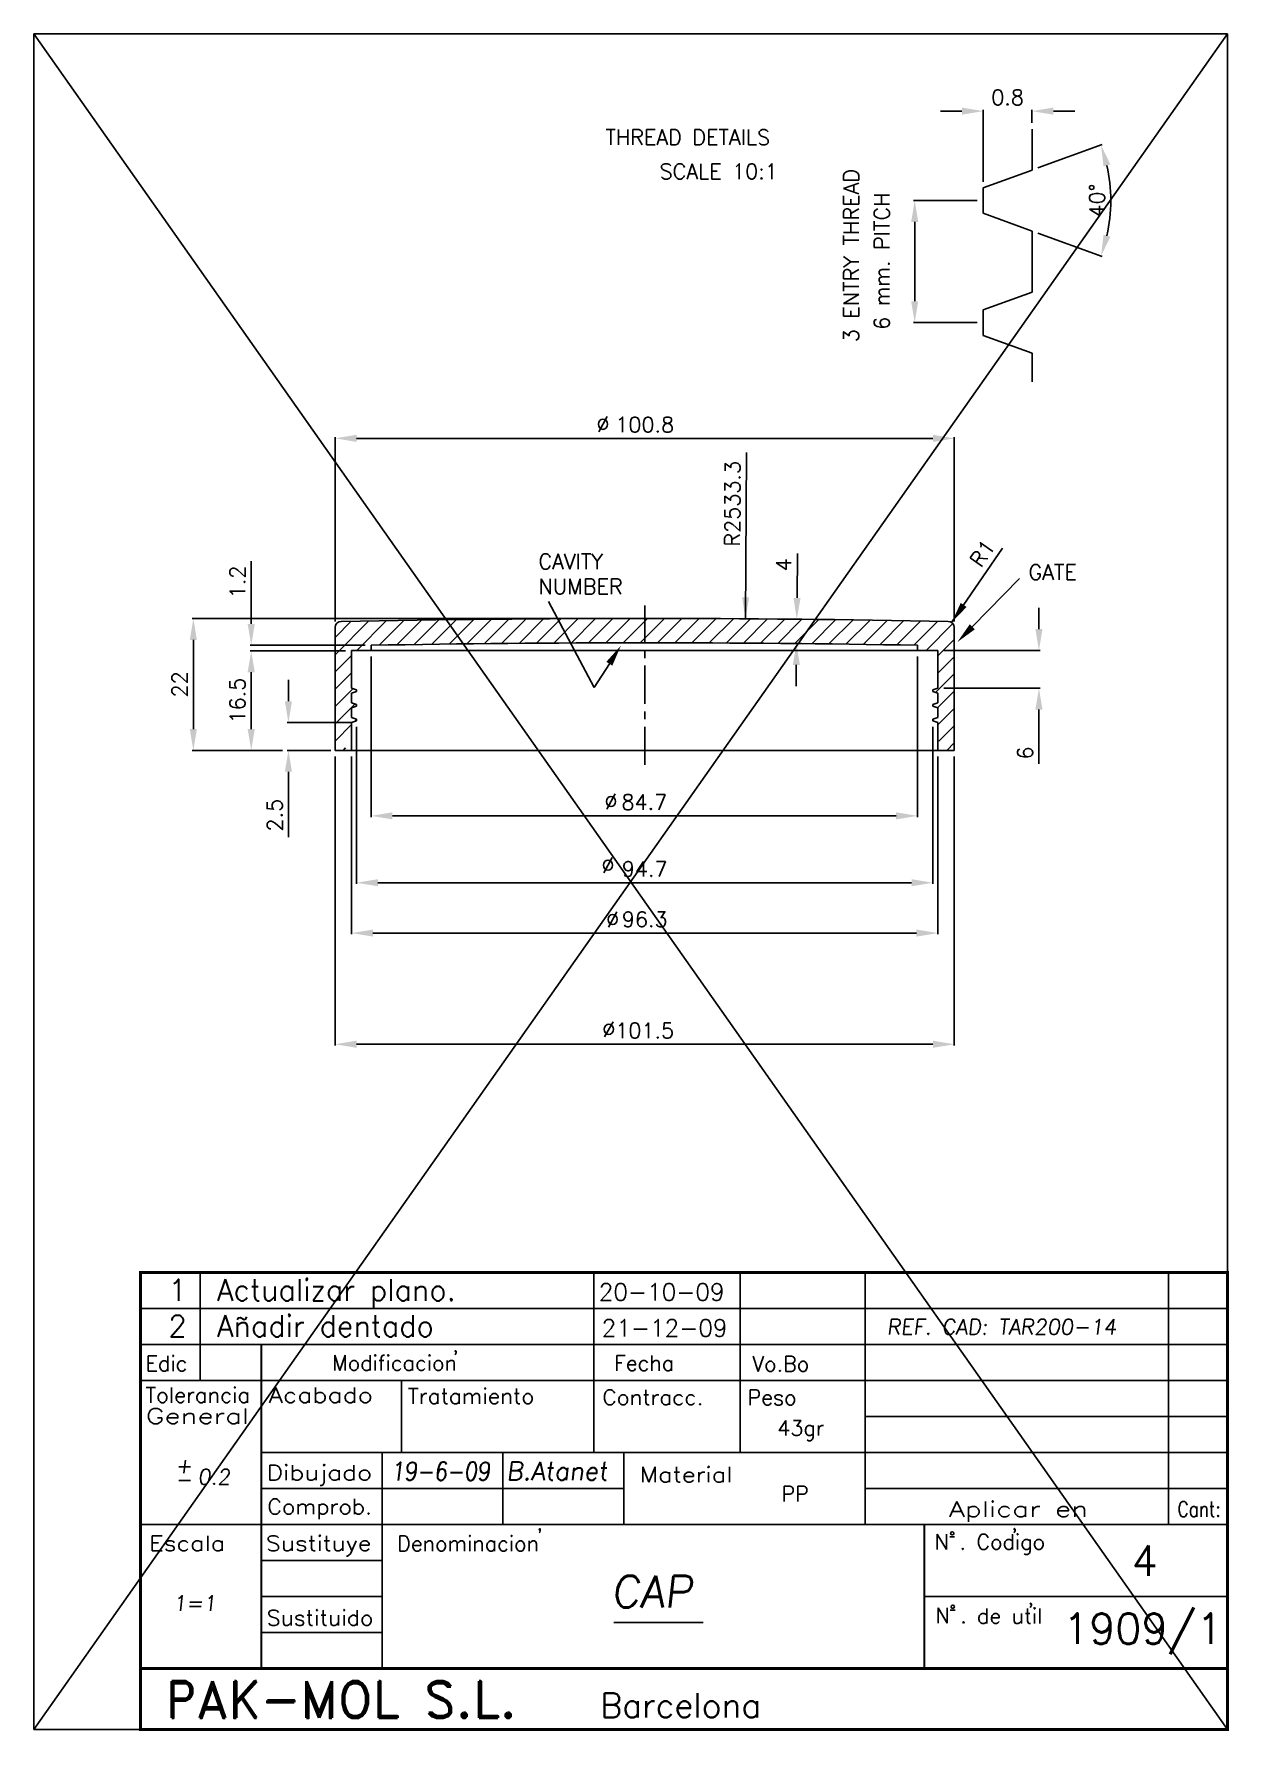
# Model space of a CAD drawing. Extents: x 983 to 1409, y 983 to 1261.
# Drawn here: x 982.6 to 1178.5, y 982.9 to 1261 of the extents above; entities that cross this region are included whole.
import ezdxf
from ezdxf.enums import TextEntityAlignment as Align

# ---------------------------------------------------------------- set-up
doc = ezdxf.new("R2010")
doc.units = 0
doc.header["$LTSCALE"] = 5
doc.header["$MEASUREMENT"] = 0
doc.linetypes.add('CENTRO', pattern=[2, 1.25, -0.25, 0.25, -0.25])
doc.linetypes.add('CONTINUA', pattern=[0])
doc.layers.get('0').update_dxf_attribs({"linetype": 'CONTINUA'})
doc.layers.get('DEFPOINTS').update_dxf_attribs({"linetype": 'CONTINUA'})
doc.layers.add('2', color=1, linetype='CONTINUA')
doc.layers.add('COTAS', color=7, linetype='CONTINUA')
doc.styles.add('25', font='simplex.shx', dxfattribs={"height": 2.5})
doc.styles.add('4', font='ROMANS', dxfattribs={"oblique": 7, "height": 4})
doc.styles.add('ROMAND', font='romand', dxfattribs={"height": 4})
doc.styles.add('ROMANS', font='romans', dxfattribs={"oblique": 7, "height": 2.5})
doc.dimstyles.get("Standard").update_dxf_attribs({"dimtxt": 0.18, "dimasz": 0.18, "dimexe": 0.18, "dimexo": 0.0625, "dimgap": 0.09, "dimtad": 0, "dimtih": 1, "dimtoh": 1, "dimdec": 4, "dimzin": 0, "dimtxsty": 'STANDARD', "dimcen": 0.09, "dimazin": 3, "dimtfac": 1, "dimtdec": 4, "dimtofl": 0, "dimtmove": 0, "dimatfit": 3, "dimtolj": 1, "dimtzin": 0})

# ---------------------------------------------------------------- blocks, each defined once
blk = doc.blocks.new('*D0')
at = {"color": 0, "linetype": 'BYBLOCK'}
for p, q in [((582.27, 1233.65), (571.84, 1233.65)), ((572.04, 1230.15), (572.04, 1217.15)), ((582.27, 1213.65), (571.84, 1213.65))]:
    blk.add_line(p, q, dxfattribs=at)
for points in [[(571.46, 1230.15), (572.62, 1230.15), (572.04, 1233.65)], [(571.46, 1217.15), (572.62, 1217.15), (572.04, 1213.65)]]:
    blk.add_solid(points, dxfattribs=at)
at = {"layer": 'DEFPOINTS', "color": 0, "linetype": 'BYBLOCK'}
for p in [(583.27, 1233.65), (572.04, 1213.65), (583.27, 1213.65)]:
    blk.add_point(p, dxfattribs=at)
blk = doc.blocks.new('*D2')
at = {"color": 0, "linetype": 'BYBLOCK'}
for p, q in [((579.77, 1248.3), (576.27, 1248.3)), ((583.27, 1236.74), (583.27, 1248.5)), ((591.27, 1246.36), (591.27, 1248.5)), ((594.77, 1248.3), (598.27, 1248.3))]:
    blk.add_line(p, q, dxfattribs=at)
for points in [[(579.77, 1248.89), (579.77, 1247.72), (583.27, 1248.3)], [(594.77, 1248.89), (594.77, 1247.72), (591.27, 1248.3)]]:
    blk.add_solid(points, dxfattribs=at)
at = {"layer": 'DEFPOINTS', "color": 0, "linetype": 'BYBLOCK'}
for p in [(591.27, 1248.3), (591.27, 1245.36), (583.27, 1235.74)]:
    blk.add_point(p, dxfattribs=at)
at = {"color": 0, "linetype": 'BYBLOCK', "insert": (587.27, 1250.55), "char_height": 2.5, "attachment_point": 5, "style": '25'}
blk.add_mtext('\\A1;0.8', dxfattribs=at)
blk = doc.blocks.new('*D1')
at = {"color": 0, "linetype": 'BYBLOCK'}
for p, q in [((592.21, 1238.99), (602.77, 1242.84)), ((592.21, 1228.31), (602.77, 1224.47))]:
    blk.add_line(p, q, dxfattribs=at)
blk.add_arc((577.54, 1233.65), 26.65, 347.5294, 12.4706, dxfattribs=at)
for points in [[(603, 1239.24), (604.12, 1239.57), (602.58, 1242.77)], [(604.12, 1227.73), (603, 1228.06), (602.58, 1224.54)]]:
    blk.add_solid(points, dxfattribs=at)
at = {"layer": 'DEFPOINTS', "color": 0, "linetype": 'BYBLOCK'}
for p in [(591.27, 1238.65), (583.27, 1235.74), (583.27, 1231.56), (604.01, 1230.56), (591.27, 1228.65)]:
    blk.add_point(p, dxfattribs=at)
at = {"color": 0, "linetype": 'BYBLOCK', "insert": (601.94, 1233.65), "char_height": 2.5, "attachment_point": 5, "rotation": 90, "style": '25'}
blk.add_mtext('\\A1;40°', dxfattribs=at)
blk = doc.blocks.new('*D3')
at = {"color": 0, "linetype": 'BYBLOCK'}
for p, q in [((1024.3, 1151.61), (1024.3, 1155.11)), ((1034.66, 1148.11), (1024.1, 1148.11)), ((1031.27, 1143.56), (1024.1, 1143.56)), ((1024.3, 1140.06), (1024.3, 1129.32))]:
    blk.add_line(p, q, dxfattribs=at)
for points in [[(1023.71, 1151.61), (1024.88, 1151.61), (1024.3, 1148.11)], [(1023.71, 1140.06), (1024.88, 1140.06), (1024.3, 1143.56)]]:
    blk.add_solid(points, dxfattribs=at)
at = {"layer": 'DEFPOINTS', "color": 0, "linetype": 'BYBLOCK'}
for p in [(1035.66, 1148.11), (1024.3, 1143.56), (1032.27, 1143.56)]:
    blk.add_point(p, dxfattribs=at)
at = {"color": 0, "linetype": 'BYBLOCK', "insert": (1022.05, 1132.94), "char_height": 2.5, "attachment_point": 5, "rotation": 90, "style": '25'}
blk.add_mtext('\\A1;2.5', dxfattribs=at)
blk = doc.blocks.new('*D4')
at = {"color": 0, "linetype": 'BYBLOCK'}
for p, q in [((1034.66, 1142.56), (1034.66, 1113.42)), ((1130.76, 1142.56), (1130.76, 1113.42)), ((1038.16, 1113.62), (1127.26, 1113.62))]:
    blk.add_line(p, q, dxfattribs=at)
for points in [[(1038.16, 1114.2), (1038.16, 1113.04), (1034.66, 1113.62)], [(1127.26, 1114.2), (1127.26, 1113.04), (1130.76, 1113.62)]]:
    blk.add_solid(points, dxfattribs=at)
at = {"layer": 'DEFPOINTS', "color": 0, "linetype": 'BYBLOCK'}
for p in [(1034.66, 1143.56), (1130.76, 1143.56), (1130.76, 1113.62)]:
    blk.add_point(p, dxfattribs=at)
at = {"color": 0, "linetype": 'BYBLOCK', "insert": (1082.71, 1115.87), "char_height": 2.5, "attachment_point": 5, "style": '25'}
blk.add_mtext('\\A1;96.3', dxfattribs=at)
blk = doc.blocks.new('*D5')
at = {"color": 0, "linetype": 'BYBLOCK'}
for p, q in [((1035.46, 1147.39), (1035.46, 1121.67)), ((1129.96, 1147.39), (1129.96, 1121.67)), ((1038.96, 1121.87), (1126.46, 1121.87))]:
    blk.add_line(p, q, dxfattribs=at)
for points in [[(1038.96, 1122.45), (1038.96, 1121.29), (1035.46, 1121.87)], [(1126.46, 1122.45), (1126.46, 1121.29), (1129.96, 1121.87)]]:
    blk.add_solid(points, dxfattribs=at)
at = {"layer": 'DEFPOINTS', "color": 0, "linetype": 'BYBLOCK'}
for p in [(1035.46, 1148.39), (1129.96, 1148.39), (1129.96, 1121.87)]:
    blk.add_point(p, dxfattribs=at)
at = {"color": 0, "linetype": 'BYBLOCK', "insert": (1082.71, 1124.12), "char_height": 2.5, "attachment_point": 5, "style": '25'}
blk.add_mtext('\\A1;94.7', dxfattribs=at)
blk = doc.blocks.new('*D6')
at = {"color": 0, "linetype": 'BYBLOCK'}
for p, q in [((1031.96, 1142.56), (1031.96, 1095.2)), ((1133.46, 1142.56), (1133.46, 1095.2)), ((1035.46, 1095.4), (1129.96, 1095.4))]:
    blk.add_line(p, q, dxfattribs=at)
for points in [[(1035.46, 1095.99), (1035.46, 1094.82), (1031.96, 1095.4)], [(1129.96, 1095.99), (1129.96, 1094.82), (1133.46, 1095.4)]]:
    blk.add_solid(points, dxfattribs=at)
at = {"layer": 'DEFPOINTS', "color": 0, "linetype": 'BYBLOCK'}
for p in [(1031.96, 1143.56), (1133.46, 1143.56), (1133.46, 1095.4)]:
    blk.add_point(p, dxfattribs=at)
at = {"color": 0, "linetype": 'BYBLOCK', "insert": (1082.71, 1097.65), "char_height": 2.5, "attachment_point": 5, "style": '25'}
blk.add_mtext('\\A1;101.5', dxfattribs=at)
blk = doc.blocks.new('*D7')
at = {"color": 0, "linetype": 'BYBLOCK'}
for p, q in [((1033.66, 1159.86), (1018, 1159.86)), ((1018.2, 1156.36), (1018.2, 1147.06)), ((1022.3, 1143.56), (1018, 1143.56))]:
    blk.add_line(p, q, dxfattribs=at)
for points in [[(1017.61, 1156.36), (1018.78, 1156.36), (1018.2, 1159.86)], [(1017.61, 1147.06), (1018.78, 1147.06), (1018.2, 1143.56)]]:
    blk.add_solid(points, dxfattribs=at)
at = {"layer": 'DEFPOINTS', "color": 0, "linetype": 'BYBLOCK'}
for p in [(1034.66, 1159.86), (1018.2, 1143.56), (1023.3, 1143.56)]:
    blk.add_point(p, dxfattribs=at)
at = {"color": 0, "linetype": 'BYBLOCK', "insert": (1015.95, 1151.71), "char_height": 2.5, "attachment_point": 5, "rotation": 90, "style": '25'}
blk.add_mtext('\\A1;16.5', dxfattribs=at)
blk = doc.blocks.new('*D8')
at = {"color": 0, "linetype": 'BYBLOCK'}
for p, q in [((1037.86, 1158.94), (1037.86, 1132.63)), ((1127.43, 1158.94), (1127.43, 1132.63)), ((1041.36, 1132.83), (1123.93, 1132.83))]:
    blk.add_line(p, q, dxfattribs=at)
for points in [[(1041.36, 1133.41), (1041.36, 1132.25), (1037.86, 1132.83)], [(1123.93, 1133.41), (1123.93, 1132.25), (1127.43, 1132.83)]]:
    blk.add_solid(points, dxfattribs=at)
at = {"layer": 'DEFPOINTS', "color": 0, "linetype": 'BYBLOCK'}
for p in [(1037.86, 1159.94), (1127.43, 1159.94), (1127.43, 1132.83)]:
    blk.add_point(p, dxfattribs=at)
at = {"color": 0, "linetype": 'BYBLOCK', "insert": (1082.65, 1135.08), "char_height": 2.5, "attachment_point": 5, "style": '25'}
blk.add_mtext('\\A1;84.7', dxfattribs=at)
blk = doc.blocks.new('*D9')
at = {"color": 0, "linetype": 'BYBLOCK'}
for p, q in [((1081.71, 1165.17), (1008.51, 1165.17)), ((1008.71, 1161.67), (1008.71, 1147.06)), ((1023.3, 1143.56), (1008.51, 1143.56))]:
    blk.add_line(p, q, dxfattribs=at)
for points in [[(1008.13, 1161.67), (1009.29, 1161.67), (1008.71, 1165.17)], [(1008.13, 1147.06), (1009.29, 1147.06), (1008.71, 1143.56)]]:
    blk.add_solid(points, dxfattribs=at)
at = {"layer": 'DEFPOINTS', "color": 0, "linetype": 'BYBLOCK'}
for p in [(1082.71, 1165.17), (1008.71, 1143.56), (1024.3, 1143.56)]:
    blk.add_point(p, dxfattribs=at)
at = {"color": 0, "linetype": 'BYBLOCK', "insert": (1006.46, 1154.37), "char_height": 2.5, "attachment_point": 5, "rotation": 90, "style": '25'}
blk.add_mtext('\\A1;22', dxfattribs=at)
blk = doc.blocks.new('*D10')
at = {"color": 0, "linetype": 'BYBLOCK'}
for p, q in [((1031.96, 1164.68), (1031.96, 1194.88)), ((1035.46, 1194.68), (1129.96, 1194.68)), ((1133.46, 1164.68), (1133.46, 1194.88))]:
    blk.add_line(p, q, dxfattribs=at)
for points in [[(1035.46, 1195.27), (1035.46, 1194.1), (1031.96, 1194.68)], [(1129.96, 1195.27), (1129.96, 1194.1), (1133.46, 1194.68)]]:
    blk.add_solid(points, dxfattribs=at)
at = {"layer": 'DEFPOINTS', "color": 0, "linetype": 'BYBLOCK'}
for p in [(1133.46, 1194.68), (1031.96, 1163.68), (1133.46, 1163.68)]:
    blk.add_point(p, dxfattribs=at)
at = {"color": 0, "linetype": 'BYBLOCK', "insert": (1082.71, 1196.93), "char_height": 2.5, "attachment_point": 5, "style": '25'}
blk.add_mtext('\\A1;100.8', dxfattribs=at)
blk = doc.blocks.new('*D11')
at = {"color": 0, "linetype": 'BYBLOCK'}
blk.add_line((1141.36, 1176.68), (1133.02, 1164.51), dxfattribs=at)
blk.add_solid([(1134.52, 1167.72), (1135.48, 1167.06), (1133.02, 1164.51)], dxfattribs=at)
at = {"layer": 'DEFPOINTS', "color": 0, "linetype": 'BYBLOCK'}
for p in [(1132.45, 1163.68), (1133.02, 1164.51)]:
    blk.add_point(p, dxfattribs=at)
at = {"color": 0, "linetype": 'BYBLOCK', "insert": (1138.07, 1175.85), "char_height": 2.5, "attachment_point": 5, "rotation": 55.5634, "style": '25'}
blk.add_mtext('\\A1;R1', dxfattribs=at)
blk = doc.blocks.new('*D12')
at = {"color": 0, "linetype": 'BYBLOCK'}
for p, q in [((1107.68, 1168.55), (1107.76, 1175.83)), ((1108.45, 1165.04), (1107.44, 1165.05)), ((1108.41, 1161.05), (1107.4, 1161.06)), ((1107.56, 1157.56), (1107.53, 1154.06))]:
    blk.add_line(p, q, dxfattribs=at)
for points in [[(1107.1, 1168.55), (1108.26, 1168.54), (1107.64, 1165.05)], [(1106.98, 1157.56), (1108.15, 1157.55), (1107.6, 1161.05)]]:
    blk.add_solid(points, dxfattribs=at)
at = {"layer": 'DEFPOINTS', "color": 0, "linetype": 'BYBLOCK'}
for p in [(1107.64, 1165.05), (1109.45, 1165.03), (1109.41, 1161.04)]:
    blk.add_point(p, dxfattribs=at)
at = {"color": 0, "linetype": 'BYBLOCK', "insert": (1105.49, 1173.96), "char_height": 2.5, "attachment_point": 5, "rotation": 89.3938, "style": '25'}
blk.add_mtext('\\A1;4', dxfattribs=at)
blk = doc.blocks.new('*D13')
at = {"color": 0, "linetype": 'BYBLOCK'}
for p, q in [((1147.34, 1163.44), (1147.34, 1166.94)), ((1131.76, 1159.94), (1147.54, 1159.94)), ((1131.76, 1153.75), (1147.54, 1153.75)), ((1147.34, 1150.25), (1147.34, 1141.35))]:
    blk.add_line(p, q, dxfattribs=at)
for points in [[(1146.76, 1163.44), (1147.92, 1163.44), (1147.34, 1159.94)], [(1146.76, 1150.25), (1147.92, 1150.25), (1147.34, 1153.75)]]:
    blk.add_solid(points, dxfattribs=at)
at = {"layer": 'DEFPOINTS', "color": 0, "linetype": 'BYBLOCK'}
for p in [(1130.76, 1159.94), (1147.34, 1159.94), (1130.76, 1153.75)]:
    blk.add_point(p, dxfattribs=at)
at = {"color": 0, "linetype": 'BYBLOCK', "insert": (1145.09, 1143.13), "char_height": 2.5, "attachment_point": 5, "rotation": 90, "style": '25'}
blk.add_mtext('\\A1;6', dxfattribs=at)
blk = doc.blocks.new('*D14')
at = {"color": 0, "linetype": 'BYBLOCK'}
for p, q in [((1018.2, 1164.28), (1018.2, 1174.54)), ((1036.86, 1160.78), (1018, 1160.78)), ((1031.66, 1159.86), (1018, 1159.86)), ((1018.2, 1156.36), (1018.2, 1152.86))]:
    blk.add_line(p, q, dxfattribs=at)
for points in [[(1017.61, 1164.28), (1018.78, 1164.28), (1018.2, 1160.78)], [(1017.61, 1156.36), (1018.78, 1156.36), (1018.2, 1159.86)]]:
    blk.add_solid(points, dxfattribs=at)
at = {"layer": 'DEFPOINTS', "color": 0, "linetype": 'BYBLOCK'}
for p in [(1018.2, 1159.86), (1032.66, 1159.86), (1037.86, 1160.78)]:
    blk.add_point(p, dxfattribs=at)
at = {"color": 0, "linetype": 'BYBLOCK', "insert": (1015.95, 1171.16), "char_height": 2.5, "attachment_point": 5, "rotation": 90, "style": '25'}
blk.add_mtext('\\A1;1.2', dxfattribs=at)

msp = doc.modelspace()

# ---------------------------------------------------------------- hatches: boundary and pattern name
h = msp.add_hatch()
h.set_pattern_fill('_U', color=3, scale=2, angle=45, style=0, pattern_type=0)
h.set_pattern_definition([(45, (0, 0), (-1.4142136, 1.4142136), [])])
h.paths.add_polyline_path([(1070.56784, 1161.14853), (1068.45868, 1165.13136, 0.003505863), (1032.93574, 1164.68332, 0.408477569), (1031.95537, 1163.68352), (1031.95537, 1143.56077), (1033.65537, 1143.56077), (1033.65537, 1145.06077), (1034.65537, 1145.06077), (1034.65537, 1148.10802), (1035.45537, 1148.39325), (1035.45537, 1148.65881), (1034.65537, 1148.94403), (1034.65537, 1150.50982), (1035.45537, 1150.79505), (1035.45537, 1151.06061), (1034.65537, 1151.34583), (1034.65537, 1152.91162), (1035.45537, 1153.19685), (1035.45537, 1153.46241), (1034.65537, 1153.74763), (1034.65537, 1159.94316), (1037.86276, 1159.94316), (1037.86276, 1160.7811, -0.00323089)])
h.paths.add_polyline_path([(1127.42862, 1160.7811), (1127.42862, 1159.94316), (1130.75537, 1159.94316), (1130.75537, 1153.74763), (1129.95537, 1153.46241), (1129.95537, 1153.19685), (1130.75537, 1152.91162), (1130.75537, 1151.34583), (1129.95537, 1151.06061), (1129.95537, 1150.79505), (1130.75537, 1150.50982), (1130.75537, 1148.94403), (1129.95537, 1148.65881), (1129.95537, 1148.39325), (1130.75537, 1148.10802), (1130.75537, 1145.06077), (1131.75537, 1145.06077), (1131.75537, 1143.56077), (1133.45537, 1143.56077), (1133.45537, 1163.68117, 0.408463818), (1132.47504, 1164.68098, 0.004911822), (1082.70537, 1165.17108), (1082.70537, 1161.17734, -0.004418084)])
h.paths.add_polyline_path([(1082.70537, 1161.17734), (1082.70537, 1165.17108, 0.001405927), (1068.45868, 1165.13136), (1070.56784, 1161.14853, -0.001198967)])

# ---------------------------------------------------------------- linework, layer by layer
at = {"color": 7}
for p, q in [((982.5746, 1260.95122), (982.5746, 983.1162)), ((982.5746, 1260.95122), (1178.26035, 1260.95122)), ((1178.26035, 1260.95122), (1178.26035, 983.1162)), ((1009.8342, 1058.0162), (1009.8342, 1040.3162)), ((1074.36035, 1058.0162), (1074.36035, 1028.5162)), ((1098.34521, 1058.0162), (1098.34521, 1040.3162)), ((1168.56035, 1058.0162), (1168.56035, 1016.7162)), ((1000.06035, 1052.1162), (1000.06035, 983.1162)), ((1178.26035, 1052.1162), (1000.06035, 1052.1162)), ((1118.86035, 1052.1162), (1118.86035, 1016.7162)), ((1178.26035, 1052.1162), (1178.26035, 984.1162)), ((1178.26035, 1046.2162), (1000.06035, 1046.2162)), ((1019.86035, 1046.2162), (1019.86035, 993.1162)), ((1178.26035, 1040.3162), (1000.06035, 1040.3162)), ((1042.86035, 1040.3162), (1042.86035, 1028.5162)), ((1098.34521, 1040.3162), (1098.34521, 1028.5162)), ((1178.26035, 1034.4162), (1118.86035, 1034.4162)), ((1178.26035, 1028.5162), (1019.86035, 1028.5162)), ((1039.66035, 1028.5162), (1039.66035, 993.1162)), ((1059.46035, 1028.5162), (1059.46035, 1016.7162)), ((1079.26035, 1028.5162), (1079.26035, 1016.7162)), ((1079.26035, 1022.6162), (1019.86035, 1022.6162)), ((1178.26035, 1022.6162), (1118.86035, 1022.6162)), ((1178.26035, 1016.7162), (1000.06035, 1016.7162)), ((1128.56035, 1016.7162), (1128.56035, 993.1162)), ((1039.66035, 1010.8162), (1019.86035, 1010.8162)), ((1039.66035, 1004.9162), (1019.86035, 1004.9162)), ((1178.26035, 1004.9162), (1128.56035, 1004.9162)), ((1039.66035, 999.0162), (1019.86035, 999.0162)), ((1178.26035, 993.1162), (1000.06035, 993.1162)), ((1178.26035, 983.1162), (982.5746, 983.1162)), ((1178.26035, 983.1162), (1000.06035, 983.1162))]:
    msp.add_line(p, q, dxfattribs=at)
at = {"color": 1}
for p, q in [((1178.26035, 983.1162), (982.5746, 1260.95122)), ((982.5746, 983.1162), (1178.26035, 1260.95122))]:
    msp.add_line(p, q, dxfattribs=at)
at = {"color": 3, "linetype": 'CONTINUA'}
for p, q in [((1146.20579, 1245.36029), (1146.20579, 1238.65261)), ((1138.20579, 1235.74085), (1138.20579, 1231.56437)), ((1146.20579, 1228.65261), (1146.20579, 1218.65261)), ((1138.20579, 1215.74085), (1138.20579, 1211.56437)), ((1146.20579, 1208.65261), (1146.20579, 1203.93384)), ((1031.95537, 1163.68352), (1031.95537, 1143.56077)), ((1133.45537, 1163.68117), (1133.45537, 1143.56077)), ((1034.65537, 1152.91162), (1034.65537, 1151.34583)), ((1130.75537, 1152.91162), (1130.75537, 1151.34583)), ((1034.65537, 1150.50982), (1034.65537, 1148.94403)), ((1130.75537, 1150.50982), (1130.75537, 1148.94403)), ((1034.65537, 1148.10802), (1034.65537, 1143.56077)), ((1130.75537, 1148.10802), (1130.75537, 1143.56077)), ((1082.70537, 1143.56077), (1031.95537, 1143.56077)), ((1082.70537, 1143.56077), (1133.45537, 1143.56077))]:
    msp.add_line(p, q, dxfattribs=at)
at = {"color": 3}
for p, q in [((1138.20579, 1235.74085), (1146.20579, 1238.65261)), ((1138.20579, 1231.56437), (1146.20579, 1228.65261)), ((1138.20579, 1215.74085), (1146.20579, 1218.65261)), ((1138.20579, 1211.56437), (1146.20579, 1208.65261)), ((1034.65537, 1159.94316), (1130.75537, 1159.94316))]:
    msp.add_line(p, q, dxfattribs=at)
at = {"color": 0, "linetype": 'BYBLOCK'}
for p, q in [((1099.3938, 1192.39012), (1099.22567, 1165.11683)), ((1136.40922, 1163.8007), (1144.13626, 1171.70063))]:
    msp.add_line(p, q, dxfattribs=at)
at = {"linetype": 'CENTRO'}
msp.add_line((1082.70537, 1141.19144), (1082.70537, 1167.29287), dxfattribs=at)
at = {"color": 7, "linetype": 'BYBLOCK'}
msp.add_line((1076.91087, 1157.76099), (1074.42107, 1153.87226), dxfattribs=at)
at = {"color": 4}
for p, q in [((1132.7194, 1014.70144), (1133.5073, 1014.70144)), ((1132.80492, 1002.67101), (1133.59282, 1002.67101))]:
    msp.add_line(p, q, dxfattribs=at)
msp.add_line((1077.66039, 1000.67889), (1092.31034, 1000.67889))
for points, const_width in [([(1000.06035, 1058.0162), (1000.06035, 983.1162), (1178.26035, 983.1162), (1178.26035, 1010.8162), (1178.26035, 1058.0162), (1000.06035, 1058.0162)], 0.5), ([(1118.86035, 1016.7162), (1118.86035, 1058.0162)], 0.3), ([(1019.86035, 993.1162), (1019.86035, 1046.2162)], 0.3), ([(1000.06035, 1040.3162), (1118.86035, 1040.3162)], 0.3), ([(1039.66035, 993.1162), (1039.66035, 1028.5162)], 0.3), ([(1178.26035, 1016.7162), (1000.06035, 1016.7162)], 0.3), ([(1128.56035, 993.1162), (1128.56035, 1016.7162)], 0.3), ([(1000.06035, 993.1162), (1178.26035, 993.1162)], 0.5)]:
    msp.add_lwpolyline(points, dxfattribs=dict(const_width=const_width))
for centre in [(1133.13211, 1015.26443), (1133.21763, 1003.234)]:
    msp.add_circle(centre, 0.27058, dxfattribs=at)
at = {"color": 3}
for centre, radius, start, end in [((1032.95537, 1163.68352), 1, 91.1243462, 180), ((1082.64569, -1368.17029), 2533.34137, 88.87295277, 91.12434625), ((1132.45537, 1163.68117), 1, 0, 88.8729528), ((1082.64569, -1369.66403), 2530.84137, 88.9861053, 91.0138947)]:
    msp.add_arc(centre, radius, start, end, dxfattribs=at)
at = {"color": 0, "linetype": 'BYBLOCK'}
for points in [[(1098.66393, 1168.62035), (1099.83057, 1168.61316), (1099.22567, 1165.11683)], [(1135.9922, 1164.20859), (1136.82623, 1163.39281), (1133.96187, 1161.2986)]]:
    msp.add_solid(points, dxfattribs=at)
at = {"color": 7, "linetype": 'BYBLOCK'}
msp.add_solid([(1076.41961, 1158.07553), (1077.40214, 1157.44646), (1078.7981, 1160.7086)], dxfattribs=at)
at = {"layer": '2', "color": 3}
for p, q in [((1034.65537, 1159.94316), (1034.65537, 1153.74763)), ((1130.75537, 1159.94316), (1130.75537, 1153.74763))]:
    msp.add_line(p, q, dxfattribs=at)
at = {"layer": 'COTAS', "color": 7}
msp.add_line((1074.42107, 1153.87226), (1066.95249, 1167.97556), dxfattribs=at)
at = {"layer": 'COTAS', "color": 3, "linetype": 'CONTINUA'}
for p, q in [((1037.86276, 1160.7811), (1037.86276, 1159.94316)), ((1127.42862, 1160.7811), (1127.42862, 1159.94316)), ((1035.45537, 1153.46241), (1035.45537, 1153.19685)), ((1129.95537, 1153.46241), (1129.95537, 1153.19685)), ((1035.45537, 1151.06061), (1035.45537, 1150.79505)), ((1035.45537, 1148.65881), (1035.45537, 1148.39325)), ((1129.95537, 1151.06061), (1129.95537, 1150.79505)), ((1129.95537, 1148.65881), (1129.95537, 1148.39325))]:
    msp.add_line(p, q, dxfattribs=at)
at = {"layer": 'COTAS', "color": 3}
for p, q in [((1034.65537, 1153.74763), (1035.45537, 1153.46241)), ((1034.65537, 1152.91162), (1035.45537, 1153.19685)), ((1034.65537, 1151.34583), (1035.45537, 1151.06061)), ((1130.75537, 1153.74763), (1129.95537, 1153.46241)), ((1130.75537, 1152.91162), (1129.95537, 1153.19685)), ((1130.75537, 1151.34583), (1129.95537, 1151.06061)), ((1034.65537, 1150.50982), (1035.45537, 1150.79505)), ((1034.65537, 1148.94403), (1035.45537, 1148.65881)), ((1130.75537, 1150.50982), (1129.95537, 1150.79505)), ((1130.75537, 1148.94403), (1129.95537, 1148.65881)), ((1034.65537, 1148.10802), (1035.45537, 1148.39325)), ((1130.75537, 1148.10802), (1129.95537, 1148.39325))]:
    msp.add_line(p, q, dxfattribs=at)

# ---------------------------------------------------------------- texts
at = {"style": '25'}
for s, height, p in [('%%c', 2.5, (1074.78982, 1195.74577)), ('%%c', 2.5, (1076.11507, 1133.9295)), ('%%c', 2.5, (1075.62689, 1123.50173)), ('%%c', 2.5, (1076.38706, 1114.60287)), ('%%c', 2.5, (1075.76198, 1096.60397)), ('1', 3.5, (1004.62445, 1053.38733)), ('Actualizar plano.', 3.5, (1012.59417, 1053.38733)), ('20-10-09', 2.8, (1075.16786, 1053.41009)), ('2', 3.5, (1004.62445, 1047.48733)), ('Añadir dentado', 3.5, (1012.59417, 1047.48733)), ('21-12-09', 2.8, (1075.65248, 1047.51009)), ('43gr', 2.5, (1104.43784, 1031.27955)), ('PP', 2.5, (1105.12923, 1020.48576)), ('4', 5, (1162.53359, 1008.28062)), ('1909/1', 5, (1151.30247, 997.13465))]:
    msp.add_text(s, height=height, dxfattribs=at).set_placement(p)
at = {"oblique": 7}
for s, height, style, p in [('REF. CAD: TAR200-14', 2.5, 'ROMANS', (1122.43729, 1047.84038)), ('+', 2.5, 'ROMANS', (1005.76708, 1025.10221)), ('B.Atanet', 3, 'ROMANS', (1060.04293, 1023.99585)), ('-', 2.5, 'ROMANS', (1005.76708, 1022.82456)), ('0.2', 2.5, 'ROMANS', (1009.42711, 1023.27104)), ('CAP', 5.189303, '4', (1077.2414, 1003.12855)), ('1=1', 2.5, 'ROMANS', (1005.40757, 1002.5553))]:
    msp.add_text(s, height=height, dxfattribs=dict(at, style=style)).set_placement(p)
at = {"color": 4}
for s, height, style, p in [('Edic', 2.5, 'ROMANS', (1000.88314, 1041.84663)), ('Modificacion', 2.5, 'ROMANS', (1031.46056, 1041.93175)), ("'", 2.5, '25', (1051.15591, 1042.71696)), ('Fecha', 2.5, 'ROMANS', (1077.68683, 1041.9031)), ('Vo.Bo', 2.5, 'ROMANS', (1100.36303, 1041.78859)), ('Peso', 2.5, 'ROMANS', (1099.5681, 1036.2766)), ("'", 2.5, '25', (1064.95255, 1013.53967)), ('N . Codigo', 2.5, 'ROMANS', (1130.23151, 1012.61409)), ("'", 2.5, '25', (1142.78243, 1013.57608)), ('Denominacion', 2.5, 'ROMANS', (1042.13121, 1012.34426)), ('N .', 2.5, 'ROMANS', (1130.38754, 1000.56338)), ('de util', 2.5, 'ROMANS', (1137.19039, 1000.4695)), ("'", 2.5, '25', (1145.46922, 1001.34514)), ('PAK-MOL S.L.', 6, 'ROMAND', (1004.13502, 985.0203)), ('Barcelona', 4, '4', (1075.4197, 985.0792))]:
    msp.add_text(s, height=height, dxfattribs=dict(at, style=style)).set_placement(p)
at = {"color": 4, "style": 'ROMANS'}
for s, width, p, p2 in [('Tolerancia', 0.940146, (1000.8795, 1036.67182), (1018.00359, 1036.67182)), ('Acabado', 1.121612, (1021.05325, 1036.67182), (1038.14449, 1036.67182)), ('Tratamiento', 0.957353, (1043.87479, 1036.48914), (1064.61744, 1036.48914)), ('Contracc.', 0.959177, (1075.78348, 1036.30298), (1092.34071, 1036.30298)), ('General', 1.270843, (1000.92671, 1033.22878), (1017.87128, 1033.22878)), ('Dibujado', 1.108803, (1020.72013, 1023.95906), (1038.01218, 1023.95906)), ('Material', 1.090532, (1081.89473, 1023.64359), (1097.08429, 1023.64359)), ('Comprob.', 0.987886, (1020.84178, 1018.39723), (1038.01218, 1018.39723)), ('Aplicar en', 1.221721, (1132.56805, 1017.98425), (1155.40259, 1017.98425)), ('Cant:', 0.770947, (1170.07158, 1017.98425), (1177.13859, 1017.98425)), ('Escala', 1.088591, (1001.48225, 1012.38177), (1013.92329, 1012.38177)), ('Sustituye', 1.051982, (1020.59847, 1012.38177), (1037.88104, 1012.38177)), ('Sustituido', 0.979997, (1020.72013, 1000.16729), (1038.22006, 1000.16729))]:
    msp.add_text(s, height=2.5, dxfattribs=dict(at, width=width)).set_placement(p, p2, align=Align.FIT)
at = {"style": 'ROMANS', "oblique": 7, "width": 0.768202}
msp.add_text('19-6-09', height=3, dxfattribs=at).set_placement((1041.11785, 1023.94724), (1057.35983, 1023.94724), align=Align.FIT)
at = {"color": 0, "linetype": 'BYBLOCK', "insert": (1097.09181, 1183.96367), "char_height": 2.5, "attachment_point": 5, "rotation": 89.6468121, "style": '25'}
msp.add_mtext('\\A1;R2533.3', dxfattribs=at)
at = {"layer": 'COTAS', "color": 7, "style": '25'}
for s, p in [('THREAD DETAILS ', (1076.2736, 1242.77401)), ('SCALE 10:1', (1085.14234, 1237.17894)), ('CAVITY ', (1065.2807, 1173.26564)), ('GATE', (1145.62955, 1171.50699)), ('NUMBER', (1065.2807, 1169.15636))]:
    msp.add_text(s, height=2.5, dxfattribs=at).set_placement(p)
for s, p in [('3 ENTRY THREAD', (1117.80006, 1210.43892)), ('6 mm. PITCH', (1122.83392, 1212.47299))]:
    msp.add_text(s, height=2.5, rotation=90, dxfattribs=at).set_placement(p)

# ---------------------------------------------------------------- dimensions: what is measured, and where the dimension line sits
dim = msp.add_linear_dim(base=(1146.20579, 1248.30181), p1=(1138.20579, 1235.74085), p2=(1146.20579, 1245.36029), text='0.8', dimstyle='STANDARD', override={"dimtxt": 1, "dimasz": 3.5, "dimexe": 0.2, "dimexo": 1, "dimgap": 1, "dimtad": 1, "dimtih": 0, "dimtoh": 0, "dimzin": 8, "dimtxsty": '25', "dimcen": 0, "dimtzin": 8})
dim.commit()
dim.dimension.update_dxf_attribs({"geometry": '*D2', "text_midpoint": (1142.20579, 1250.55181), "insert": (554.93126, 0)})
dim = msp.add_angular_dim_2l(base=(1158.94096, 1230.55841), line1=((1138.20579, 1235.74085), (1146.20579, 1238.65261)), line2=((1138.20579, 1231.56437), (1146.20579, 1228.65261)), dimstyle='STANDARD', override={"dimtxt": 1, "dimasz": 3.5, "dimexe": 0.2, "dimexo": 1, "dimgap": 1, "dimtad": 1, "dimtih": 0, "dimtoh": 0, "dimzin": 8, "dimtxsty": '25', "dimcen": 0, "dimtzin": 8})
dim.commit()
dim.dimension.update_dxf_attribs({"geometry": '*D1', "text_midpoint": (1156.87118, 1233.65261), "insert": (554.93126, 0)})
dim = msp.add_linear_dim(base=(1126.97235, 1213.65261), p1=(1138.20579, 1233.65261), p2=(1138.20579, 1213.65261), angle=90, text=' ', dimstyle='STANDARD', override={"dimtxt": 1, "dimasz": 3.5, "dimexe": 0.2, "dimexo": 1, "dimgap": 1, "dimtad": 1, "dimtih": 0, "dimtoh": 0, "dimzin": 8, "dimtxsty": '25', "dimcen": 0, "dimtzin": 8})
dim.commit()
dim.dimension.update_dxf_attribs({"geometry": '*D0', "text_midpoint": (1126.97235, 1223.65261), "insert": (554.93126, 0)})
for base, p1, p2, text, picture, middle in [((1133.45537, 1194.68234), (1031.95537, 1163.68352), (1133.45537, 1163.68117), '100.8', '*D10', (1082.70537, 1196.93234)), ((1127.42862, 1132.8309), (1037.86276, 1159.94316), (1127.42862, 1159.94316), '84.7', '*D8', (1082.64569, 1135.0809))]:
    dim = msp.add_linear_dim(base=base, p1=p1, p2=p2, text=text, dimstyle='STANDARD', override={"dimtxt": 1, "dimasz": 3.5, "dimexe": 0.2, "dimexo": 1, "dimgap": 1, "dimtad": 1, "dimtih": 0, "dimtoh": 0, "dimzin": 8, "dimtxsty": '25', "dimcen": 0, "dimtzin": 8})
    dim.commit()
    dim.dimension.update_dxf_attribs({"geometry": picture, "text_midpoint": middle})
dim = msp.add_radius_dim(center=(1132.45484, 1163.68346), mpoint=(1133.02034, 1164.50821), dimstyle='STANDARD', override={"dimtxt": 1, "dimasz": 3.5, "dimexe": 0.2, "dimexo": 1, "dimgap": 1, "dimtad": 1, "dimtih": 0, "dimtoh": 0, "dimzin": 8, "dimtxsty": '25', "dimcen": 0, "dimtzin": 8})
dim.commit()
dim.dimension.update_dxf_attribs({"geometry": '*D11', "text_midpoint": (1139.92388, 1174.57678), "dimtype": 164})
for base, p1, p2, angle, text, picture, middle, dimtype in [((1018.19675, 1159.86077), (1037.86276, 1160.7811), (1032.65537, 1159.86077), 90, '1.2', '*D14', (1018.19675, 1171.16205), 160), ((1107.64264, 1165.0484), (1109.40621, 1161.03586), (1109.44846, 1165.02929), 89.3937988, '4', '*D12', (1107.73672, 1173.94076), 161), ((1147.34019, 1159.94316), (1130.75537, 1153.74763), (1130.75537, 1159.94316), 90, '6', '*D13', (1147.34019, 1143.12859), 160), ((1024.29511, 1143.56077), (1035.65537, 1148.10802), (1032.26692, 1143.56077), 90, '2.5', '*D3', (1024.29511, 1132.94172), 160)]:
    dim = msp.add_linear_dim(base=base, p1=p1, p2=p2, angle=angle, text=text, dimstyle='STANDARD', override={"dimtxt": 1, "dimasz": 3.5, "dimexe": 0.2, "dimexo": 1, "dimgap": 1, "dimtad": 1, "dimtih": 0, "dimtoh": 0, "dimzin": 8, "dimtxsty": '25', "dimcen": 0, "dimtzin": 8})
    dim.commit()
    dim.dimension.update_dxf_attribs({"geometry": picture, "text_midpoint": middle, "dimtype": dimtype})
for base, p1, p2, text, picture, middle in [((1008.70862, 1143.56077), (1082.70537, 1165.17108), (1024.29511, 1143.56077), '22', '*D9', (1006.45862, 1154.36592)), ((1018.19675, 1143.56077), (1034.65537, 1159.86077), (1023.29511, 1143.56077), '16.5', '*D7', (1015.94675, 1151.71077))]:
    dim = msp.add_linear_dim(base=base, p1=p1, p2=p2, angle=90, text=text, dimstyle='STANDARD', override={"dimtxt": 1, "dimasz": 3.5, "dimexe": 0.2, "dimexo": 1, "dimgap": 1, "dimtad": 1, "dimtih": 0, "dimtoh": 0, "dimzin": 8, "dimtxsty": '25', "dimcen": 0, "dimtzin": 8})
    dim.commit()
    dim.dimension.update_dxf_attribs({"geometry": picture, "text_midpoint": middle})
for base, p1, p2, text, picture, middle in [((1129.95537, 1121.87138), (1035.45537, 1148.39325), (1129.95537, 1148.39325), '94.7', '*D5', (1082.70537, 1121.87138)), ((1130.75537, 1113.62155), (1034.65537, 1143.56077), (1130.75537, 1143.56077), '96.3', '*D4', (1082.70537, 1113.62155))]:
    dim = msp.add_linear_dim(base=base, p1=p1, p2=p2, text=text, dimstyle='STANDARD', override={"dimtxt": 1, "dimasz": 3.5, "dimexe": 0.2, "dimexo": 1, "dimgap": 1, "dimtad": 1, "dimtih": 0, "dimtoh": 0, "dimzin": 8, "dimtxsty": '25', "dimcen": 0, "dimtzin": 8})
    dim.commit()
    dim.dimension.update_dxf_attribs({"geometry": picture, "text_midpoint": middle, "dimtype": 160})
dim = msp.add_linear_dim(base=(1133.45537, 1095.40169), p1=(1031.95537, 1143.56077), p2=(1133.45537, 1143.56077), dimstyle='STANDARD', override={"dimtxt": 1, "dimasz": 3.5, "dimexe": 0.2, "dimexo": 1, "dimgap": 1, "dimtad": 1, "dimtih": 0, "dimtoh": 0, "dimzin": 8, "dimtxsty": '25', "dimcen": 0, "dimtzin": 8})
dim.commit()
dim.dimension.update_dxf_attribs({"geometry": '*D6', "text_midpoint": (1082.70537, 1095.40169), "dimtype": 160})

doc.saveas('drawing.dxf')
